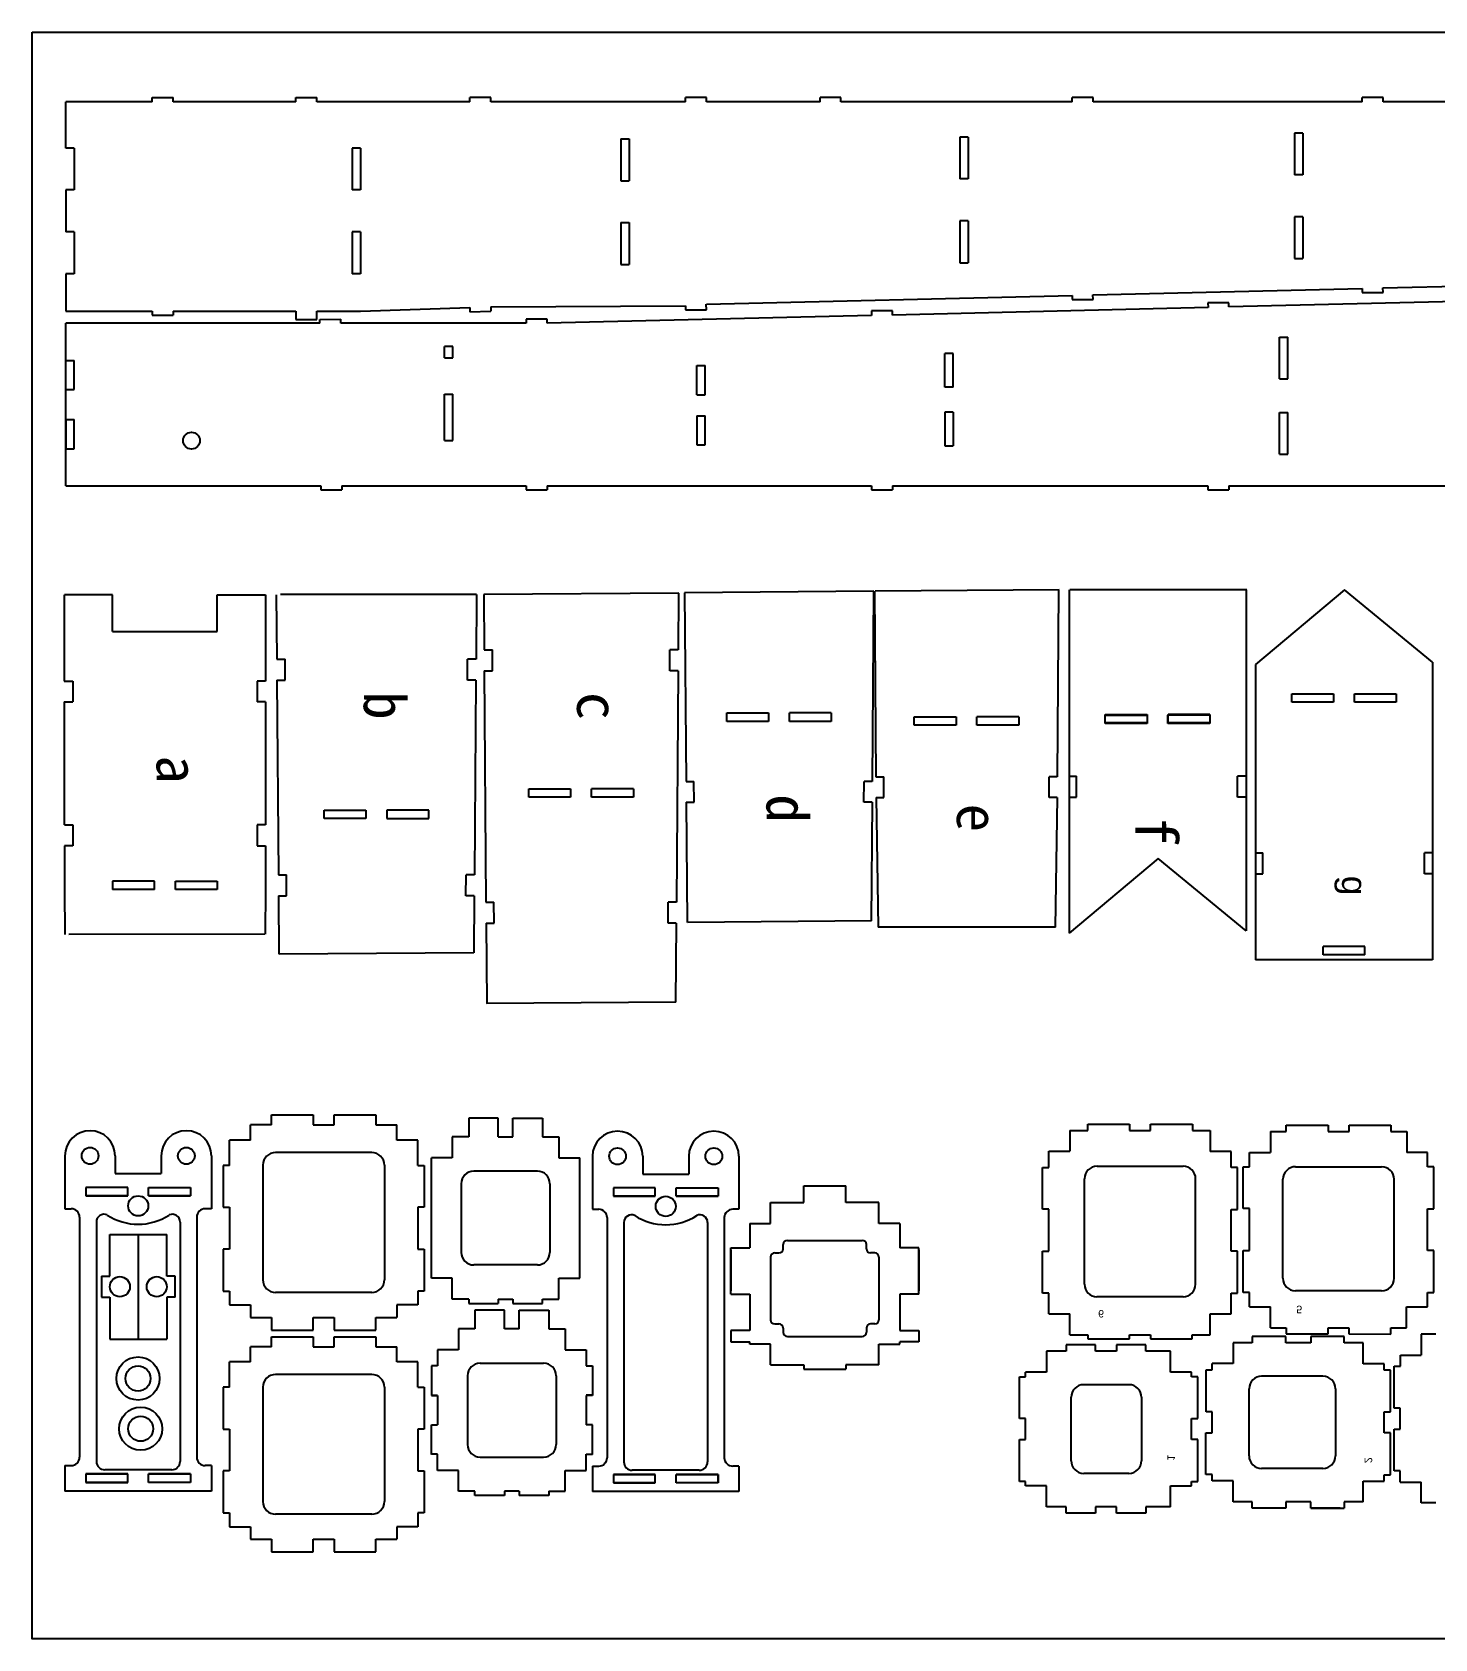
# Model space of a CAD drawing. Header units: inches. Extents: x -74 to 1322, y -431 to 389.
# Drawn here: x 41.6 to 376.8, y 5.2 to 389 of the extents above; entities that cross this region are included whole.
import ezdxf

# ---------------------------------------------------------------- set-up
doc = ezdxf.new("R2010")
doc.units = ezdxf.units.IN
doc.header["$MEASUREMENT"] = 0
doc.layers.add('LAYER01', color=7, linetype='Continuous')
doc.styles.get("Standard").update_dxf_attribs({"font": 'arial.ttf'})
doc.styles.add('样式_40', font='txt', dxfattribs={"height": 10})

# ---------------------------------------------------------------- blocks, each defined once
blk = doc.blocks.new('*U8')
at = {"color": 242, "linetype": 'ByBlock', "style": '样式_40'}
blk.add_text('a', height=10, dxfattribs=at).set_placement((9543.49, 19951.82))
blk = doc.blocks.new('*U9')
at = {"color": 242, "linetype": 'ByBlock', "style": '样式_40'}
blk.add_text('b', height=10, dxfattribs=at).set_placement((9609.34, 19950.81))
blk = doc.blocks.new('*U10')
at = {"color": 242, "linetype": 'ByBlock', "style": '样式_40'}
blk.add_text('c', height=10, dxfattribs=at).set_placement((9695.35, 19952.83))
blk = doc.blocks.new('*U11')
at = {"color": 242, "linetype": 'ByBlock', "style": '样式_40'}
blk.add_text('d', height=10, dxfattribs=at).set_placement((9817.98, 19950.81))
blk = doc.blocks.new('*U12')
at = {"color": 242, "linetype": 'ByBlock', "style": '样式_40'}
blk.add_text('e', height=10, dxfattribs=at).set_placement((9899.29, 19951.49))
blk = doc.blocks.new('*U13')
at = {"color": 242, "linetype": 'ByBlock', "style": '样式_40'}
blk.add_text('f', height=10, dxfattribs=at).set_placement((9983.06, 19948.48))
blk = doc.blocks.new('*U18')
at = {"color": 244, "linetype": 'ByBlock'}
blk.add_text('5', height=1.8, dxfattribs=at).set_placement((9709.63, 19889.27))
blk = doc.blocks.new('*U19')
at = {"color": 244, "linetype": 'ByBlock'}
blk.add_text('6', height=1.8, dxfattribs=at).set_placement((9628.72, 19888.89))
blk = doc.blocks.new('*U20')
at = {"color": 244, "linetype": 'ByBlock'}
blk.add_text('2', height=1.8, dxfattribs=at).set_placement((9952.85, 19888.57))
blk = doc.blocks.new('*U21')
at = {"color": 244, "linetype": 'ByBlock'}
blk.add_text('1', height=1.8, dxfattribs=at).set_placement((10014.31, 19887.47))

msp = doc.modelspace()

# ---------------------------------------------------------------- linework, layer by layer
for p, q in [((49.68, 361.31), (49.68, 372.36)), ((70.31, 372.36), (49.68, 372.36)), ((70.31, 372.36), (70.31, 373.36)), ((70.31, 373.36), (75.31, 373.36)), ((75.31, 372.36), (75.31, 373.36)), ((104.66, 372.36), (75.31, 372.36)), ((104.66, 372.36), (104.66, 373.36)), ((104.66, 373.36), (109.66, 373.36)), ((109.66, 372.36), (109.66, 373.36)), ((146.21, 372.36), (109.66, 372.36)), ((146.21, 372.36), (146.21, 373.36)), ((151.21, 373.36), (146.21, 373.36)), ((151.21, 372.36), (151.21, 373.36)), ((197.75, 372.36), (151.21, 372.36)), ((197.75, 372.36), (197.75, 373.36)), ((202.75, 373.36), (197.75, 373.36)), ((202.75, 372.36), (202.75, 373.36)), ((229.9, 372.36), (202.75, 372.36)), ((229.9, 372.36), (229.9, 373.36)), ((234.9, 373.36), (229.9, 373.36)), ((234.9, 372.36), (234.9, 373.36)), ((290.15, 372.36), (234.9, 372.36)), ((290.15, 372.36), (290.15, 373.36)), ((295.15, 373.36), (290.15, 373.36)), ((295.15, 372.36), (295.15, 373.36)), ((359.45, 372.36), (295.15, 372.36)), ((359.45, 372.36), (359.45, 373.36)), ((364.45, 373.36), (359.45, 373.36)), ((364.45, 372.36), (364.45, 373.36)), ((437.41, 372.36), (364.45, 372.36)), ((343.27, 364.9), (343.27, 354.9)), ((345.27, 364.9), (343.27, 364.9)), ((345.27, 364.9), (345.27, 354.9)), ((51.68, 361.31), (49.68, 361.31)), ((51.68, 361.31), (51.68, 351.31)), ((118.12, 361.31), (118.12, 351.31)), ((120.12, 361.31), (118.12, 361.31)), ((120.12, 361.31), (120.12, 351.31)), ((182.27, 363.5), (182.27, 353.5)), ((182.27, 363.5), (184.27, 363.5)), ((184.27, 363.5), (184.27, 353.5)), ((263.31, 363.93), (263.31, 353.93)), ((265.31, 363.93), (263.31, 363.93)), ((265.31, 363.93), (265.31, 353.93)), ((182.27, 353.5), (184.27, 353.5)), ((265.31, 353.93), (263.31, 353.93)), ((345.27, 354.9), (343.27, 354.9)), ((51.68, 351.31), (49.68, 351.31)), ((49.68, 351.31), (49.68, 341.31)), ((120.12, 351.31), (118.12, 351.31)), ((182.27, 343.5), (184.27, 343.5)), ((182.27, 343.5), (182.27, 333.5)), ((184.27, 343.5), (184.27, 333.5)), ((265.31, 343.93), (263.31, 343.93)), ((263.31, 343.93), (263.31, 333.93)), ((265.31, 343.93), (265.31, 333.93)), ((345.27, 344.9), (343.27, 344.9)), ((343.27, 344.9), (343.27, 334.9)), ((345.27, 344.9), (345.27, 334.9)), ((51.68, 341.31), (49.68, 341.31)), ((51.68, 341.31), (51.68, 331.31)), ((120.12, 341.31), (118.12, 341.31)), ((118.12, 341.31), (118.12, 331.31)), ((120.12, 341.31), (120.12, 331.31)), ((51.68, 331.31), (49.68, 331.31)), ((49.68, 331.31), (49.68, 322.36)), ((120.12, 331.31), (118.12, 331.31)), ((182.27, 333.5), (184.27, 333.5)), ((120.12, 322.36), (146.21, 323.2)), ((146.21, 323.2), (146.24, 322.2)), ((151.21, 323.36), (197.75, 323.64)), ((151.21, 323.36), (151.24, 322.36)), ((49.68, 322.36), (70.31, 322.36)), ((70.31, 322.36), (70.31, 321.36)), ((70.31, 321.36), (75.31, 321.36)), ((75.31, 322.36), (104.66, 322.36)), ((75.31, 322.36), (75.31, 321.36)), ((104.66, 322.36), (104.66, 320.36)), ((104.66, 320.36), (109.64, 320.36)), ((109.64, 322.36), (120.12, 322.36)), ((109.64, 320.36), (109.64, 322.36)), ((110.37, 320.36), (115.37, 320.45)), ((110.39, 319.45), (110.37, 320.36)), ((115.38, 319.45), (115.37, 320.45)), ((146.24, 322.2), (151.24, 322.36)), ((339.71, 316.17), (341.71, 316.17)), ((339.71, 306.17), (339.71, 316.17)), ((341.71, 306.17), (341.71, 316.17)), ((140.13, 311.2), (142.13, 311.2)), ((49.68, 303.61), (51.68, 303.61)), ((261.74, 304.21), (259.74, 304.21)), ((339.71, 306.17), (341.71, 306.17)), ((200.49, 302.39), (202.49, 302.39)), ((49.68, 296.51), (51.68, 296.51)), ((200.49, 297.39), (202.49, 297.39)), ((261.74, 298.21), (259.74, 298.21)), ((339.71, 288.17), (339.71, 298.17)), ((339.71, 298.17), (341.71, 298.17)), ((341.71, 288.17), (341.71, 298.17)), ((49.68, 280.67), (49.68, 287.83)), ((140.13, 291.43), (142.13, 291.43)), ((339.71, 288.17), (341.71, 288.17)), ((49.68, 280.67), (110.62, 280.67)), ((110.62, 280.67), (110.62, 279.67)), ((115.62, 280.67), (159.68, 280.67)), ((115.62, 280.67), (115.62, 279.67)), ((159.68, 280.67), (159.68, 279.67)), ((164.68, 280.67), (242.21, 280.67)), ((164.68, 280.67), (164.68, 279.67)), ((242.21, 280.67), (242.21, 279.67)), ((247.21, 280.67), (322.6, 280.67)), ((247.21, 280.67), (247.21, 279.67)), ((322.6, 280.67), (322.6, 279.67)), ((327.6, 280.67), (400.56, 280.67)), ((327.6, 280.67), (327.6, 279.67)), ((110.62, 279.67), (115.62, 279.67)), ((159.68, 279.67), (164.68, 279.67)), ((242.21, 279.67), (247.21, 279.67)), ((322.6, 279.67), (327.6, 279.67)), ((49.37, 234.01), (49.37, 254.64)), ((60.87, 254.64), (49.37, 254.64)), ((60.87, 245.84), (60.87, 254.64)), ((85.87, 245.84), (85.87, 254.64)), ((85.87, 254.64), (97.37, 254.64)), ((97.37, 254.64), (97.37, 234.01)), ((99.97, 254.64), (100.09, 239.25)), ((147.79, 254.66), (100.95, 254.65)), ((147.82, 254.66), (147.7, 239.25)), ((149.54, 254.66), (149.64, 241.44)), ((196.15, 255.02), (149.58, 254.66)), ((196.12, 255.02), (196.02, 241.44)), ((242.75, 255.45), (197.55, 255.1)), ((197.55, 255.1), (197.88, 210.04)), ((242.69, 255.45), (242.35, 210.04)), ((242.93, 255.45), (243.26, 211.17)), ((287.01, 255.79), (243.1, 255.45)), ((286.92, 255.79), (286.59, 211.17)), ((331.85, 255.79), (289.56, 255.79)), ((355.22, 255.79), (333.97, 237.99)), ((376.25, 238.49), (355.22, 255.79)), ((60.87, 245.84), (85.87, 245.84)), ((100.09, 239.25), (102.07, 239.25)), ((102.07, 234.25), (102.07, 239.25)), ((147.7, 239.25), (145.67, 239.25)), ((145.67, 234.25), (145.67, 239.25)), ((149.64, 241.44), (151.6, 241.44)), ((151.6, 236.44), (151.6, 241.44)), ((196.02, 241.44), (194.01, 241.44)), ((194.01, 236.44), (194.01, 241.44)), ((100.12, 234.25), (102.07, 234.25)), ((100.12, 234.25), (100.46, 187.71)), ((147.66, 234.25), (145.67, 234.25)), ((147.66, 234.25), (147.32, 187.71)), ((149.67, 236.44), (151.6, 236.44)), ((149.67, 236.44), (150.08, 181.2)), ((195.98, 236.44), (194.01, 236.44)), ((195.98, 236.44), (195.57, 181.2)), ((49.32, 234.01), (51.32, 234.01)), ((51.32, 234.01), (51.32, 229.01)), ((97.37, 234.01), (95.37, 234.01)), ((95.37, 234.01), (95.37, 229.01)), ((342.61, 228.97), (342.61, 230.97)), ((342.61, 230.97), (352.61, 230.97)), ((352.61, 230.97), (352.61, 228.97)), ((357.61, 228.97), (357.61, 230.97)), ((367.61, 230.97), (367.61, 228.97)), ((49.32, 229.01), (51.32, 229.01)), ((49.37, 199.66), (49.37, 229.01)), ((97.37, 229.01), (95.37, 229.01)), ((97.37, 229.01), (97.37, 199.66)), ((352.61, 228.97), (342.61, 228.97)), ((367.61, 228.97), (357.61, 228.97)), ((207.6, 224.38), (207.6, 226.38)), ((207.6, 226.38), (217.6, 226.38)), ((217.6, 224.38), (207.6, 224.38)), ((217.6, 226.38), (217.6, 224.38)), ((222.6, 224.38), (222.6, 226.38)), ((232.6, 226.38), (222.6, 226.38)), ((232.6, 224.38), (222.6, 224.38)), ((232.6, 226.38), (232.6, 224.38)), ((252.41, 223.48), (252.41, 225.48)), ((252.41, 225.48), (262.41, 225.48)), ((262.41, 223.48), (252.41, 223.48)), ((262.41, 225.48), (262.41, 223.48)), ((267.41, 223.48), (267.41, 225.48)), ((277.41, 225.48), (267.41, 225.48)), ((277.41, 223.48), (267.41, 223.48)), ((277.41, 225.48), (277.41, 223.48)), ((298.05, 223.88), (298.05, 225.88)), ((298.05, 225.88), (308.05, 225.88)), ((308.05, 223.88), (298.05, 223.88)), ((298.06, 224.04), (298.06, 226.04)), ((298.06, 226.04), (308.06, 226.04)), ((308.06, 224.04), (298.06, 224.04)), ((308.05, 225.88), (308.05, 223.88)), ((308.06, 226.04), (308.06, 224.04)), ((313.05, 223.88), (313.05, 225.88)), ((323.05, 225.88), (313.05, 225.88)), ((323.05, 223.88), (313.05, 223.88)), ((313.06, 224.04), (313.06, 226.04)), ((323.06, 226.04), (313.06, 226.04)), ((323.06, 224.04), (313.06, 224.04)), ((323.05, 225.88), (323.05, 223.88)), ((323.06, 226.04), (323.06, 224.04)), ((243.26, 211.17), (245.18, 211.17)), ((245.18, 206.17), (245.18, 211.17)), ((286.59, 211.17), (284.64, 211.17)), ((284.64, 206.17), (284.64, 211.17)), ((289.44, 211.28), (291.15, 211.28)), ((291.15, 206.28), (291.15, 211.28)), ((331.72, 211.28), (329.69, 211.28)), ((329.69, 206.28), (329.69, 211.28)), ((160.31, 206.24), (160.31, 208.24)), ((160.31, 208.24), (170.31, 208.24)), ((170.31, 208.24), (170.31, 206.24)), ((175.31, 206.24), (175.31, 208.24)), ((185.31, 208.24), (175.31, 208.24)), ((185.31, 208.24), (185.31, 206.24)), ((197.88, 210.04), (199.78, 210.04)), ((199.81, 205.04), (199.78, 210.04)), ((240.38, 205.04), (240.42, 210.04)), ((242.35, 210.04), (240.42, 210.04)), ((170.31, 206.24), (160.31, 206.24)), ((185.31, 206.24), (175.31, 206.24)), ((197.91, 205.04), (199.81, 205.04)), ((197.91, 205.04), (198.12, 176.36)), ((242.32, 205.04), (240.38, 205.04)), ((242.32, 205.04), (242.11, 176.7)), ((243.3, 206.17), (245.18, 206.17)), ((243.3, 206.17), (243.76, 175.22)), ((286.55, 206.17), (284.64, 206.17)), ((286.55, 206.17), (286.08, 175.23)), ((289.44, 206.28), (291.15, 206.28)), ((331.72, 206.28), (329.69, 206.28)), ((49.37, 199.66), (51.37, 199.66)), ((51.37, 199.66), (51.37, 194.68)), ((97.37, 199.66), (95.37, 199.66)), ((95.37, 199.66), (95.37, 194.68)), ((111.39, 201.2), (111.39, 203.2)), ((111.39, 203.2), (121.39, 203.2)), ((121.39, 201.2), (111.39, 201.2)), ((121.39, 203.2), (121.39, 201.2)), ((126.39, 203.2), (126.39, 201.2)), ((136.39, 203.2), (126.39, 203.2)), ((126.39, 201.2), (136.39, 201.2)), ((136.39, 201.2), (136.39, 203.2)), ((51.37, 194.68), (49.37, 194.68)), ((49.37, 194.68), (49.37, 184.2)), ((95.37, 194.68), (97.37, 194.68)), ((97.37, 194.68), (97.37, 184.2)), ((333.97, 192.94), (335.75, 192.94)), ((335.75, 187.94), (335.75, 192.94)), ((376.25, 192.94), (374.33, 192.94)), ((374.33, 187.94), (374.33, 192.94)), ((310.69, 191.6), (289.44, 173.81)), ((331.72, 174.31), (310.69, 191.6)), ((70.87, 186.2), (60.87, 186.2)), ((60.87, 186.2), (60.87, 184.2)), ((70.87, 184.2), (70.87, 186.2)), ((75.87, 184.2), (75.87, 186.2)), ((75.87, 186.2), (85.87, 186.2)), ((85.87, 186.2), (85.87, 184.2)), ((100.46, 187.71), (102.4, 187.71)), ((102.44, 182.71), (102.4, 187.71)), ((145.3, 182.71), (145.34, 187.71)), ((147.32, 187.71), (145.34, 187.71)), ((333.97, 187.94), (335.75, 187.94)), ((376.25, 187.94), (374.33, 187.94)), ((49.37, 184.2), (49.45, 173.51)), ((70.87, 184.2), (60.87, 184.2)), ((85.87, 184.2), (75.87, 184.2)), ((97.37, 184.2), (97.29, 173.53)), ((100.5, 182.71), (102.44, 182.71)), ((100.5, 182.71), (100.6, 168.77)), ((147.28, 182.71), (145.3, 182.71)), ((147.28, 182.71), (147.18, 169.13)), ((150.08, 181.2), (151.99, 181.2)), ((152.03, 176.2), (151.99, 181.2)), ((193.58, 176.2), (193.62, 181.2)), ((195.57, 181.2), (193.62, 181.2)), ((242.19, 176.7), (198.29, 176.36)), ((97.26, 173.53), (50.43, 173.51)), ((150.11, 176.2), (152.03, 176.2)), ((150.11, 176.2), (150.25, 156.96)), ((195.54, 176.2), (193.58, 176.2)), ((195.54, 176.2), (195.4, 157.31)), ((286.2, 175.23), (243.8, 175.23)), ((147.21, 169.13), (100.64, 168.77)), ((350.11, 168.62), (350.11, 170.62)), ((360.11, 168.62), (360.11, 170.62)), ((376.25, 167.45), (333.97, 167.45)), ((360.11, 168.62), (350.11, 168.62)), ((195.46, 157.31), (150.17, 156.96)), ((289.6, 126.69), (289.59, 121.69)), ((289.6, 126.69), (293.88, 126.68)), ((293.88, 126.68), (293.88, 128.18)), ((293.88, 128.18), (303.88, 128.18)), ((303.88, 128.18), (303.88, 126.68)), ((303.88, 126.68), (308.88, 126.68)), ((308.88, 126.68), (308.88, 128.18)), ((308.88, 128.18), (318.88, 128.18)), ((318.88, 128.18), (318.88, 126.68)), ((318.88, 126.68), (323.16, 126.67)), ((323.16, 126.67), (323.15, 121.67)), ((341.32, 126.42), (341.32, 127.92)), ((341.32, 127.92), (351.32, 127.91)), ((351.32, 127.91), (351.32, 126.41)), ((356.32, 126.41), (356.32, 127.91)), ((356.32, 127.91), (366.32, 127.91)), ((366.32, 127.91), (366.32, 126.41)), ((337.54, 126.42), (337.53, 121.42)), ((337.54, 126.42), (341.32, 126.42)), ((351.32, 126.41), (356.32, 126.41)), ((366.32, 126.41), (370.1, 126.41)), ((370.1, 126.41), (370.09, 121.41)), ((284.59, 121.69), (289.59, 121.69)), ((284.59, 117.83), (284.59, 121.69)), ((328.15, 121.67), (323.15, 121.67)), ((328.15, 117.81), (328.15, 121.67)), ((332.53, 121.42), (337.53, 121.42)), ((332.53, 117.99), (332.53, 121.42)), ((375.09, 121.4), (370.09, 121.41)), ((375.09, 117.98), (375.09, 121.4)), ((283.09, 107.83), (283.09, 117.83)), ((283.09, 117.83), (284.59, 117.83)), ((293.08, 89.96), (293.09, 115.13)), ((296.09, 118.13), (316.65, 118.12)), ((329.65, 117.81), (328.15, 117.81)), ((329.65, 107.81), (329.65, 117.81)), ((331.03, 107.99), (331.03, 117.99)), ((331.03, 117.99), (332.53, 117.99)), ((343.53, 118.01), (364.09, 118)), ((376.59, 117.98), (375.09, 117.98)), ((376.59, 107.98), (376.59, 117.98)), ((319.64, 89.95), (319.65, 115.12)), ((340.52, 91.37), (340.53, 115.01)), ((367.08, 91.36), (367.09, 115)), ((284.59, 107.83), (283.09, 107.83)), ((284.59, 97.83), (284.59, 107.83)), ((328.15, 97.81), (328.15, 107.81)), ((328.15, 107.81), (329.65, 107.81)), ((332.53, 107.99), (331.03, 107.99)), ((332.53, 97.99), (332.53, 107.99)), ((375.09, 97.98), (375.09, 107.98)), ((375.09, 107.98), (376.59, 107.98)), ((283.08, 87.83), (283.09, 97.83)), ((283.09, 97.83), (284.59, 97.83)), ((329.65, 97.81), (328.15, 97.81)), ((329.64, 87.81), (329.65, 97.81)), ((331.02, 87.99), (331.03, 97.99)), ((331.03, 97.99), (332.53, 97.99)), ((376.59, 97.98), (375.09, 97.98)), ((376.58, 87.98), (376.59, 97.98)), ((364.08, 88.36), (343.52, 88.37)), ((284.58, 87.83), (283.08, 87.83)), ((284.58, 82.88), (284.58, 87.83)), ((316.64, 86.95), (296.08, 86.96)), ((328.14, 82.87), (328.14, 87.81)), ((328.14, 87.81), (329.64, 87.81)), ((332.52, 87.99), (331.02, 87.99)), ((332.52, 84.57), (332.52, 87.99)), ((332.52, 84.57), (337.52, 84.56)), ((337.52, 79.56), (337.52, 84.56)), ((370.08, 84.55), (375.08, 84.55)), ((370.08, 79.55), (370.08, 84.55)), ((375.08, 84.55), (375.08, 87.98)), ((375.08, 87.98), (376.58, 87.98)), ((284.58, 82.88), (289.58, 82.88)), ((289.58, 77.88), (289.58, 82.88)), ((323.14, 82.87), (328.14, 82.87)), ((323.14, 77.87), (323.14, 82.87)), ((289.58, 77.88), (293.86, 77.88)), ((293.86, 77.88), (293.86, 76.88)), ((293.86, 76.88), (303.86, 76.88)), ((303.86, 76.88), (303.86, 77.88)), ((303.86, 77.88), (308.86, 77.88)), ((308.86, 77.88), (308.86, 76.88)), ((308.86, 76.88), (318.86, 76.87)), ((318.86, 76.87), (318.86, 77.87)), ((318.86, 77.87), (323.14, 77.87)), ((341.18, 77.47), (333.18, 77.47)), ((333.18, 77.47), (333.18, 75.97)), ((337.52, 79.56), (341.3, 79.56)), ((341.18, 75.97), (341.18, 77.47)), ((341.3, 79.56), (341.3, 78.06)), ((341.3, 78.06), (351.3, 78.06)), ((355.18, 77.47), (347.18, 77.47)), ((347.18, 77.47), (347.18, 75.97)), ((351.3, 78.06), (351.3, 79.56)), ((351.3, 79.56), (356.3, 79.56)), ((355.18, 75.97), (355.18, 77.47)), ((356.3, 79.56), (356.3, 78.06)), ((356.3, 78.06), (366.3, 78.05)), ((366.3, 78.05), (366.3, 79.55)), ((366.3, 79.55), (370.08, 79.55)), ((377.07, 77.98), (373.57, 77.98)), ((373.57, 77.98), (373.57, 72.98)), ((288.75, 73.95), (284.03, 73.95)), ((284.03, 73.95), (284.03, 68.95)), ((295.75, 75.45), (288.75, 75.45)), ((288.75, 75.45), (288.75, 73.95)), ((295.75, 73.95), (295.75, 75.45)), ((300.75, 73.95), (295.75, 73.95)), ((307.75, 75.45), (300.75, 75.45)), ((300.75, 75.45), (300.75, 73.95)), ((307.75, 73.95), (307.75, 75.45)), ((313.67, 73.95), (307.75, 73.95)), ((313.67, 68.95), (313.67, 73.95)), ((333.18, 75.97), (328.64, 75.98)), ((328.64, 75.98), (328.64, 70.98)), ((347.18, 75.97), (341.18, 75.97)), ((359.7, 75.96), (355.18, 75.97)), ((359.7, 70.96), (359.7, 75.96)), ((368.57, 70.34), (368.57, 72.98)), ((368.57, 72.98), (373.57, 72.98)), ((322.14, 59.47), (322.14, 69.47)), ((322.14, 69.47), (323.64, 69.47)), ((328.64, 70.98), (323.64, 70.98)), ((323.64, 69.47), (323.64, 70.98)), ((364.7, 70.96), (359.7, 70.96)), ((364.7, 69.45), (364.7, 70.96)), ((366.2, 69.45), (364.7, 69.45)), ((366.2, 59.45), (366.2, 69.45)), ((367.06, 60.34), (367.07, 70.34)), ((367.07, 70.34), (368.57, 70.34)), ((277.53, 57.86), (277.53, 67.86)), ((277.53, 67.86), (279.03, 67.86)), ((284.03, 68.95), (279.03, 68.95)), ((279.03, 67.86), (279.03, 68.95)), ((303.72, 65.95), (292.91, 65.95)), ((318.67, 68.95), (313.67, 68.95)), ((318.67, 67.86), (318.67, 68.95)), ((320.17, 67.86), (318.67, 67.86)), ((320.17, 57.86), (320.17, 67.86)), ((350.08, 67.97), (335.43, 67.97)), ((289.91, 47.77), (289.91, 62.95)), ((306.72, 62.95), (306.72, 47.77)), ((332.42, 48.95), (332.43, 64.97)), ((353.08, 64.97), (353.07, 48.95)), ((279.03, 57.86), (277.53, 57.86)), ((279.03, 52.86), (279.03, 57.86)), ((318.67, 52.86), (318.67, 57.86)), ((318.67, 57.86), (320.17, 57.86)), ((323.64, 59.47), (322.14, 59.47)), ((323.63, 54.47), (323.64, 59.47)), ((364.69, 54.45), (364.7, 59.45)), ((364.7, 59.45), (366.2, 59.45)), ((368.56, 60.34), (367.06, 60.34)), ((368.56, 55.34), (368.56, 60.34)), ((322.13, 44.47), (322.13, 54.47)), ((322.13, 54.47), (323.63, 54.47)), ((366.19, 54.45), (364.69, 54.45)), ((366.19, 44.45), (366.19, 54.45)), ((367.06, 45.34), (367.06, 55.34)), ((367.06, 55.34), (368.56, 55.34)), ((277.53, 42.86), (277.53, 52.86)), ((277.53, 52.86), (279.03, 52.86)), ((320.17, 52.86), (318.67, 52.86)), ((320.17, 42.86), (320.17, 52.86)), ((279.03, 42.86), (277.53, 42.86)), ((279.03, 41.77), (279.03, 42.86)), ((303.72, 44.77), (292.91, 44.77)), ((318.67, 41.77), (318.67, 42.86)), ((318.67, 42.86), (320.17, 42.86)), ((323.63, 44.47), (322.13, 44.47)), ((323.63, 42.96), (323.63, 44.47)), ((328.63, 42.96), (323.63, 42.96)), ((328.63, 37.96), (328.63, 42.96)), ((350.07, 45.95), (335.42, 45.95)), ((359.69, 37.94), (359.69, 42.94)), ((359.69, 42.94), (364.69, 42.94)), ((364.69, 42.94), (364.69, 44.45)), ((364.69, 44.45), (366.19, 44.45)), ((368.56, 45.34), (367.06, 45.34)), ((368.56, 42.7), (368.56, 45.34)), ((368.56, 42.7), (373.56, 42.7)), ((373.55, 37.7), (373.56, 42.7)), ((284.03, 41.77), (279.03, 41.77)), ((284.03, 36.77), (284.03, 41.77)), ((313.67, 36.77), (313.67, 41.77)), ((313.67, 41.77), (318.67, 41.77)), ((288.75, 36.77), (284.03, 36.77)), ((288.75, 35.27), (288.75, 36.77)), ((295.75, 35.27), (288.75, 35.27)), ((300.75, 36.77), (295.75, 36.77)), ((295.75, 36.77), (295.75, 35.27)), ((300.75, 35.27), (300.75, 36.77)), ((307.75, 35.27), (300.75, 35.27)), ((313.67, 36.77), (307.75, 36.77)), ((307.75, 36.77), (307.75, 35.27)), ((333.17, 37.95), (328.63, 37.96)), ((333.17, 36.45), (333.17, 37.95)), ((341.17, 36.45), (333.17, 36.45)), ((347.17, 37.95), (341.17, 37.95)), ((341.17, 37.95), (341.17, 36.45)), ((347.17, 36.45), (347.17, 37.95)), ((354.17, 36.45), (347.17, 36.45)), ((359.69, 37.94), (355.17, 37.95)), ((355.17, 37.95), (355.17, 36.45)), ((377.06, 37.7), (373.55, 37.7))]:
    msp.add_line(p, q)
at = {"linetype": 'ByBlock'}
for p, q in [((263.31, 333.93), (265.31, 333.93)), ((343.27, 334.9), (345.27, 334.9)), ((295.12, 326.25), (359.45, 327.79)), ((295.15, 325.13), (295.12, 326.25)), ((359.45, 327.79), (359.45, 326.79)), ((359.45, 326.79), (364.45, 326.79)), ((364.42, 327.91), (437.41, 329.67)), ((364.45, 326.79), (364.42, 327.91)), ((197.75, 323.64), (197.75, 322.64)), ((197.75, 322.64), (202.75, 322.64)), ((202.75, 322.64), (202.71, 324.03)), ((202.78, 324.03), (290.15, 326.13)), ((247.21, 322.43), (242.21, 322.43)), ((242.21, 322.43), (242.24, 321.31)), ((322.62, 323.24), (247.21, 321.43)), ((247.21, 321.43), (247.21, 322.43)), ((290.15, 326.13), (290.15, 325.13)), ((290.15, 325.13), (295.15, 325.13)), ((327.6, 324.36), (322.6, 324.36)), ((322.6, 324.36), (322.62, 323.24)), ((400.59, 325.12), (327.6, 323.36)), ((327.6, 323.36), (327.6, 324.36)), ((110.39, 319.45), (49.68, 319.45)), ((49.68, 280.67), (49.68, 319.45)), ((159.68, 319.45), (115.38, 319.45)), ((164.68, 320.45), (159.68, 320.45)), ((159.68, 320.45), (159.68, 319.45)), ((242.24, 321.31), (164.68, 319.45)), ((164.68, 319.45), (164.68, 320.45)), ((142.13, 313.9), (140.13, 313.9)), ((261.74, 312.21), (259.74, 312.21)), ((289.44, 255.79), (289.44, 173.81)), ((331.72, 255.79), (331.72, 174.31)), ((333.97, 237.99), (333.97, 167.45)), ((376.25, 238.49), (376.25, 167.45)), ((357.61, 230.97), (367.61, 230.97)), ((360.11, 170.62), (350.11, 170.62))]:
    msp.add_line(p, q, dxfattribs=at)
at = {"color": 7}
for p, q in [((140.13, 311.2), (140.13, 313.9)), ((142.13, 311.2), (142.13, 313.9)), ((259.74, 304.21), (259.74, 312.21)), ((261.74, 304.21), (261.74, 312.21)), ((49.68, 303.61), (49.68, 310.61)), ((49.68, 310.61), (51.68, 310.61)), ((51.68, 303.61), (51.68, 310.61)), ((200.49, 302.39), (200.49, 309.39)), ((200.49, 309.39), (202.49, 309.39)), ((202.49, 302.39), (202.49, 309.39)), ((140.13, 291.43), (140.13, 302.54)), ((140.13, 302.54), (142.13, 302.54)), ((142.13, 291.43), (142.13, 302.54)), ((49.68, 296.51), (49.68, 289.51)), ((51.68, 289.51), (51.68, 296.51)), ((200.49, 297.39), (200.49, 290.39)), ((202.49, 290.39), (202.49, 297.39)), ((259.74, 298.21), (259.74, 290.21)), ((261.74, 298.21), (261.74, 290.21)), ((49.68, 289.51), (51.68, 289.51)), ((200.49, 290.39), (202.49, 290.39)), ((259.74, 290.21), (261.74, 290.21)), ((347.17, 36.45), (355.17, 36.45))]:
    msp.add_line(p, q, dxfattribs=at)
at = {"color": 2, "true_color": 0xf1eb1f}
for p, q in [((93.79, 124.37), (93.79, 128)), ((98.79, 128), (93.79, 128)), ((98.79, 128), (98.79, 130.37)), ((98.79, 130.37), (108.79, 130.37)), ((108.79, 130.37), (108.79, 128)), ((108.79, 128), (113.79, 128)), ((113.79, 128), (113.79, 130.37)), ((113.79, 130.37), (123.79, 130.37)), ((123.79, 130.37), (123.79, 128)), ((123.79, 128), (128.79, 128)), ((128.79, 124.37), (128.79, 128)), ((133.79, 124.37), (128.79, 124.37)), ((122.79, 121.37), (99.79, 121.37)), ((96.79, 118.37), (96.79, 91)), ((125.79, 118.37), (125.79, 91)), ((93.79, 85), (93.79, 82)), ((122.79, 88), (99.79, 88)), ((128.79, 85), (128.79, 82)), ((93.79, 82), (98.79, 82)), ((98.79, 82), (98.79, 79)), ((108.79, 79), (108.79, 82)), ((108.79, 82), (113.79, 82)), ((113.79, 82), (113.79, 79)), ((123.79, 79), (123.79, 82)), ((123.79, 82), (128.79, 82)), ((98.79, 79), (108.79, 79)), ((98.79, 75.02), (98.79, 77.39)), ((98.79, 77.39), (108.79, 77.39)), ((108.79, 77.39), (108.79, 75.02)), ((113.79, 79), (123.79, 79)), ((113.79, 75.02), (113.79, 77.39)), ((113.79, 77.39), (123.79, 77.39)), ((123.79, 77.39), (123.79, 75.02)), ((93.79, 71.39), (93.79, 75.02)), ((98.79, 75.02), (93.79, 75.02)), ((108.79, 75.02), (113.79, 75.02)), ((123.79, 75.02), (128.79, 75.02)), ((128.79, 71.39), (128.79, 75.02)), ((133.79, 71.39), (128.79, 71.39)), ((122.79, 68.39), (99.79, 68.39))]:
    msp.add_line(p, q, dxfattribs=at)
at = {"color": 2}
for p, q in [((152.99, 129.64), (145.95, 129.64)), ((145.95, 129.64), (145.95, 125.14)), ((152.99, 125.14), (152.99, 129.64)), ((156.52, 125.14), (156.52, 129.64)), ((156.52, 129.64), (163.56, 129.64)), ((163.56, 129.64), (163.56, 125.14)), ((93.79, 124.37), (88.79, 124.37)), ((88.79, 118.31), (88.79, 124.37)), ((133.79, 118.31), (133.79, 124.37)), ((142.02, 125.14), (142.02, 120.14)), ((145.95, 125.14), (142.02, 125.14)), ((163.56, 125.14), (167.5, 125.14)), ((167.5, 125.14), (167.5, 120.14)), ((49.47, 120.61), (49.47, 107.97)), ((61.47, 120.61), (61.47, 116.38)), ((72.47, 120.61), (72.47, 116.38)), ((84.47, 120.61), (84.47, 107.97)), ((142.02, 120.14), (137.02, 120.14)), ((167.5, 120.14), (172.5, 120.14)), ((172.5, 91.36), (172.5, 120.14)), ((175.52, 120.5), (175.52, 107.85)), ((187.52, 120.5), (187.52, 116.26)), ((198.53, 120.5), (198.53, 116.26)), ((210.53, 120.5), (210.53, 107.85)), ((61.47, 116.38), (72.47, 116.38)), ((88.79, 118.31), (87.29, 118.31)), ((87.29, 118.31), (87.29, 108.31)), ((133.79, 118.31), (135.29, 118.31)), ((135.29, 118.31), (135.29, 108.31)), ((162.35, 116.95), (147.17, 116.95)), ((187.52, 116.26), (198.53, 116.26)), ((64.47, 113.06), (54.47, 113.06)), ((54.47, 113.06), (54.47, 111.06)), ((64.47, 111.06), (64.47, 113.06)), ((64.47, 111.06), (64.47, 113.06)), ((69.47, 111.06), (69.47, 113.06)), ((69.47, 111.06), (69.47, 113.06)), ((69.47, 113.06), (79.47, 113.06)), ((79.47, 113.06), (79.47, 111.06)), ((144.17, 113.95), (144.17, 97.54)), ((165.35, 113.95), (165.35, 97.54)), ((190.53, 112.94), (180.53, 112.94)), ((180.53, 112.94), (180.53, 110.94)), ((190.52, 110.94), (190.52, 112.94)), ((190.53, 110.94), (190.53, 112.94)), ((195.52, 110.94), (195.52, 112.94)), ((195.53, 110.94), (195.53, 112.94)), ((195.53, 112.94), (205.53, 112.94)), ((205.53, 112.94), (205.53, 110.94)), ((49.47, 107.97), (50.97, 107.97)), ((64.47, 111.06), (54.47, 111.06)), ((54.47, 111.06), (64.47, 111.06)), ((79.47, 111.06), (69.47, 111.06)), ((69.47, 111.06), (79.47, 111.06)), ((84.47, 107.97), (82.97, 107.97)), ((87.29, 108.31), (88.79, 108.31)), ((88.79, 108.31), (88.79, 98.31)), ((135.29, 108.31), (133.79, 108.31)), ((133.79, 108.31), (133.79, 98.31)), ((175.52, 107.85), (177.02, 107.85)), ((190.52, 110.94), (180.52, 110.94)), ((180.53, 110.94), (190.53, 110.94)), ((205.52, 110.94), (195.52, 110.94)), ((195.53, 110.94), (205.53, 110.94)), ((210.53, 107.85), (209.03, 107.85)), ((52.97, 105.97), (52.97, 48.62)), ((56.97, 104.8), (56.97, 47.62)), ((76.97, 104.8), (76.97, 47.62)), ((80.97, 105.97), (80.97, 48.62)), ((179.02, 105.85), (179.02, 48.5)), ((183.02, 104.68), (183.02, 47.5)), ((203.03, 104.68), (203.03, 47.5)), ((207.03, 105.85), (207.03, 48.5)), ((60.2, 101.85), (73.8, 101.85)), ((60.2, 91.85), (60.2, 101.85)), ((67, 101.85), (67, 76.85)), ((73.8, 91.85), (73.8, 101.85)), ((88.79, 98.31), (87.29, 98.31)), ((87.29, 98.31), (87.29, 88.31)), ((133.79, 98.31), (135.29, 98.31)), ((135.29, 98.31), (135.29, 88.31)), ((162.35, 94.54), (147.17, 94.54)), ((58.2, 91.85), (58.2, 86.85)), ((58.2, 91.85), (60.2, 91.85)), ((75.8, 91.85), (73.8, 91.85)), ((75.8, 86.85), (75.8, 91.85)), ((87.29, 88.31), (88.79, 88.31)), ((88.79, 88.31), (88.79, 85)), ((135.29, 88.31), (133.79, 88.31)), ((133.79, 88.31), (133.79, 85)), ((142.02, 91.36), (137.02, 91.36)), ((142.02, 86.36), (142.02, 91.36)), ((167.5, 86.36), (167.5, 91.36)), ((167.5, 91.36), (172.5, 91.36)), ((58.2, 86.85), (60.2, 86.85)), ((60.2, 86.85), (60.2, 76.85)), ((75.8, 86.85), (73.8, 86.85)), ((73.8, 86.85), (73.8, 76.85)), ((88.79, 85), (93.79, 85)), ((133.79, 85), (128.79, 85)), ((145.95, 86.36), (142.02, 86.36)), ((152.99, 86.36), (152.99, 85.36)), ((163.56, 86.36), (167.5, 86.36)), ((163.56, 85.36), (163.56, 86.36)), ((154.49, 83.76), (147.45, 83.76)), ((147.45, 83.76), (147.45, 79.26)), ((154.49, 79.26), (154.49, 83.76)), ((158.02, 79.26), (158.02, 83.76)), ((158.02, 83.76), (165.06, 83.76)), ((165.06, 83.76), (165.06, 79.26)), ((60.2, 76.85), (73.8, 76.85)), ((143.52, 79.26), (143.52, 74.26)), ((147.45, 79.26), (143.52, 79.26)), ((165.06, 79.26), (169, 79.26)), ((169, 79.26), (169, 74.26)), ((143.52, 74.26), (138.52, 74.26)), ((138.52, 74.26), (138.52, 70.42)), ((169, 74.26), (174, 74.26)), ((174, 74.26), (174, 70.42)), ((93.79, 71.39), (88.79, 71.39)), ((88.79, 65.33), (88.79, 71.39)), ((133.79, 65.33), (133.79, 71.39)), ((148.67, 71.08), (163.85, 71.08)), ((88.79, 65.33), (87.29, 65.33)), ((87.29, 65.33), (87.29, 55.33)), ((96.79, 65.39), (96.79, 38.02)), ((125.79, 65.39), (125.79, 38.02)), ((133.79, 65.33), (135.29, 65.33)), ((135.29, 65.33), (135.29, 55.33)), ((145.67, 68.08), (145.67, 51.66)), ((166.85, 68.08), (166.85, 51.66)), ((87.29, 55.33), (88.79, 55.33)), ((88.79, 55.33), (88.79, 45.33)), ((135.29, 55.33), (133.79, 55.33)), ((133.79, 55.33), (133.79, 45.33)), ((49.47, 46.62), (49.47, 40.53)), ((49.47, 46.62), (50.97, 46.62)), ((84.47, 46.62), (82.97, 46.62)), ((84.47, 46.62), (84.47, 40.53)), ((138.52, 45.48), (138.52, 49.32)), ((148.67, 48.66), (163.85, 48.66)), ((174, 45.48), (174, 49.32)), ((175.52, 46.5), (175.52, 40.41)), ((175.52, 46.5), (177.02, 46.5)), ((210.53, 46.5), (209.03, 46.5)), ((210.53, 46.5), (210.53, 40.41)), ((64.47, 44.62), (54.47, 44.62)), ((54.47, 44.62), (54.47, 42.62)), ((54.47, 44.62), (64.47, 44.62)), ((54.47, 44.62), (54.47, 42.62)), ((64.47, 42.62), (54.47, 42.62)), ((54.47, 42.62), (64.47, 42.62)), ((74.97, 45.62), (58.97, 45.62)), ((64.47, 42.62), (64.47, 44.62)), ((64.47, 42.62), (64.47, 44.62)), ((69.47, 42.62), (69.47, 44.62)), ((69.47, 44.62), (79.47, 44.62)), ((69.47, 42.62), (69.47, 44.62)), ((79.47, 44.62), (69.47, 44.62)), ((79.47, 42.62), (69.47, 42.62)), ((79.47, 42.62), (69.47, 42.62)), ((79.47, 44.62), (79.47, 42.62)), ((79.47, 44.62), (79.47, 42.62)), ((88.79, 45.33), (87.29, 45.33)), ((87.29, 45.33), (87.29, 35.33)), ((133.79, 45.33), (135.29, 45.33)), ((135.29, 45.33), (135.29, 35.33)), ((143.52, 45.48), (138.52, 45.48)), ((143.52, 40.48), (143.52, 45.48)), ((169, 40.48), (169, 45.48)), ((169, 45.48), (174, 45.48)), ((190.52, 44.5), (180.52, 44.5)), ((180.52, 44.5), (180.52, 42.5)), ((190.52, 42.5), (180.52, 42.5)), ((180.53, 44.5), (190.53, 44.5)), ((180.53, 44.5), (180.53, 42.5)), ((180.53, 42.5), (190.53, 42.5)), ((201.03, 45.5), (185.02, 45.5)), ((190.52, 42.5), (190.52, 44.5)), ((190.53, 42.5), (190.53, 44.5)), ((195.52, 42.5), (195.52, 44.5)), ((195.52, 44.5), (205.52, 44.5)), ((205.52, 42.5), (195.52, 42.5)), ((195.53, 42.5), (195.53, 44.5)), ((205.53, 44.5), (195.53, 44.5)), ((205.53, 42.5), (195.53, 42.5)), ((205.52, 44.5), (205.52, 42.5)), ((205.53, 44.5), (205.53, 42.5)), ((84.47, 40.53), (49.47, 40.53)), ((147.45, 40.48), (143.52, 40.48)), ((147.45, 39.48), (147.45, 40.48)), ((158.02, 40.48), (158.02, 39.48)), ((165.06, 40.48), (169, 40.48)), ((210.53, 40.41), (175.52, 40.41)), ((87.29, 35.33), (88.79, 35.33)), ((88.79, 35.33), (88.79, 32.02)), ((122.79, 35.02), (99.79, 35.02)), ((135.29, 35.33), (133.79, 35.33)), ((133.79, 35.33), (133.79, 32.02)), ((88.79, 32.02), (93.79, 32.02)), ((93.79, 32.02), (93.79, 29.02)), ((133.79, 32.02), (128.79, 32.02)), ((128.79, 32.02), (128.79, 29.02)), ((93.79, 29.02), (98.79, 29.02)), ((98.79, 29.02), (98.79, 26.02)), ((108.79, 26.02), (108.79, 29.02)), ((108.79, 29.02), (113.79, 29.02)), ((113.79, 29.02), (113.79, 26.02)), ((123.79, 26.02), (123.79, 29.02)), ((123.79, 29.02), (128.79, 29.02)), ((98.79, 26.02), (108.79, 26.02)), ((113.79, 26.02), (123.79, 26.02))]:
    msp.add_line(p, q, dxfattribs=at)
at = {"color": 2, "linetype": 'ByBlock'}
for p, q in [((152.99, 125.14), (156.52, 125.14)), ((137.02, 91.36), (137.02, 120.14)), ((208.59, 98.13), (208.59, 88.37)), ((253.49, 98.13), (253.49, 88.37)), ((145.95, 86.36), (145.95, 85.36)), ((145.95, 85.36), (152.99, 85.36)), ((152.99, 86.36), (156.52, 86.36)), ((156.52, 86.36), (156.52, 85.36)), ((156.52, 85.36), (163.56, 85.36)), ((158.02, 79.26), (154.49, 79.26)), ((137.02, 70.44), (137.02, 63.39)), ((138.52, 70.42), (137.02, 70.42)), ((174, 70.42), (175.5, 70.42)), ((175.5, 70.44), (175.5, 63.39)), ((137.02, 63.42), (138.52, 63.42)), ((137.02, 63.39), (138.52, 63.39)), ((138.52, 63.39), (138.52, 56.35)), ((175.5, 63.42), (174, 63.42)), ((175.5, 63.39), (174, 63.39)), ((174, 63.39), (174, 56.35)), ((137.02, 49.3), (137.02, 56.35)), ((137.02, 56.35), (138.52, 56.35)), ((137.02, 56.32), (138.52, 56.32)), ((175.5, 56.35), (174, 56.35)), ((175.5, 56.32), (174, 56.32)), ((175.5, 49.3), (175.5, 56.35)), ((138.52, 49.32), (137.02, 49.32)), ((174, 49.32), (175.5, 49.32)), ((154.49, 39.48), (147.45, 39.48)), ((158.02, 40.48), (154.49, 40.48)), ((154.49, 40.48), (154.49, 39.48)), ((165.06, 39.48), (158.02, 39.48)), ((165.06, 40.48), (165.06, 39.48))]:
    msp.add_line(p, q, dxfattribs=at)
at = {"color": 1}
for p, q in [((226.04, 109.43), (226.04, 113.43)), ((226.04, 113.43), (236.04, 113.43)), ((236.04, 109.43), (236.04, 113.43)), ((218.09, 109.43), (226.04, 109.43)), ((218.09, 104.43), (218.09, 109.43)), ((243.99, 109.43), (236.04, 109.43)), ((213.09, 104.43), (218.09, 104.43)), ((248.99, 104.43), (243.99, 104.43)), ((222.09, 100.4), (239.99, 100.4)), ((219.09, 97.4), (220.09, 97.4)), ((221.09, 98.4), (221.09, 99.4)), ((240.99, 98.4), (240.99, 99.4)), ((242.99, 97.4), (241.99, 97.4)), ((219.09, 80.46), (220.09, 80.46)), ((221.09, 79.46), (221.09, 78.46)), ((222.09, 77.46), (239.99, 77.46)), ((240.99, 79.46), (240.99, 78.46)), ((242.99, 80.46), (241.99, 80.46)), ((218.09, 70.66), (226.04, 70.66)), ((226.04, 70.66), (226.04, 69.66)), ((226.04, 69.66), (236.04, 69.66)), ((243.99, 70.66), (236.04, 70.66)), ((236.04, 70.66), (236.04, 69.66))]:
    msp.add_line(p, q, dxfattribs=at)
at = {"color": 1, "linetype": 'ByBlock'}
for p, q in [((243.99, 104.43), (243.99, 109.43)), ((213.09, 104.43), (213.09, 98.67)), ((248.99, 104.43), (248.99, 98.67)), ((208.59, 87.56), (208.59, 98.67)), ((208.59, 98.67), (213.09, 98.67)), ((218.09, 96.4), (218.09, 81.46)), ((243.99, 96.4), (243.99, 81.46)), ((253.49, 98.67), (248.99, 98.67)), ((253.49, 87.56), (253.49, 98.67)), ((208.59, 87.56), (213.09, 87.56)), ((213.09, 87.56), (213.09, 78.9)), ((248.99, 87.56), (248.99, 78.9)), ((253.49, 87.56), (248.99, 87.56)), ((213.09, 78.9), (208.59, 78.9)), ((208.59, 78.9), (208.59, 76.21)), ((248.99, 78.9), (253.49, 78.9)), ((253.49, 78.9), (253.49, 76.21)), ((208.59, 76.21), (213.09, 76.21)), ((213.09, 75.66), (213.09, 76.21)), ((218.09, 75.66), (213.09, 75.66)), ((218.09, 70.66), (218.09, 75.66)), ((243.99, 70.66), (243.99, 75.66)), ((243.99, 75.66), (248.99, 75.66)), ((253.49, 76.21), (248.99, 76.21)), ((248.99, 75.66), (248.99, 76.21))]:
    msp.add_line(p, q, dxfattribs=at)
at = {"color": 3}
msp.add_lwpolyline([(41.62, 389), (1322.26, 389), (1322.26, 5.23), (41.62, 5.23)], close=True, dxfattribs=at)
for centre in [(55.47, 120.61), (78.47, 120.61), (181.52, 120.5), (204.53, 120.5)]:
    msp.add_circle(centre, 2)
at = {"color": 2}
for centre, radius in [((66.97, 108.66), 2.4), ((193.03, 108.54), 2.4), ((62.6, 89.35), 2.4), ((71.4, 89.35), 2.4), ((66.93, 67.42), 3), ((67.56, 55.42), 3)]:
    msp.add_circle(centre, radius, dxfattribs=at)
at = {"color": 2, "linetype": 'ByBlock'}
for centre in [(66.93, 67.42), (67.56, 55.42)]:
    msp.add_circle(centre, 5.15, dxfattribs=at)
at = {"color": 2}
for centre, radius, start, end in [((55.47, 120.61), 6, 0, 180), ((78.47, 120.61), 6, 0, 180), ((181.52, 120.5), 6, 0, 180), ((204.53, 120.5), 6, 0, 180), ((147.17, 113.95), 3, 90, 180), ((162.35, 113.95), 3, 0, 90), ((50.97, 105.97), 2, 0, 90), ((82.97, 105.97), 2, 90, 180), ((177.02, 105.85), 2, 0, 90), ((209.03, 105.85), 2, 90, 180), ((58.81, 104.8), 1.84, 65.5802, 180.0351), ((66.97, 117.78), 13.52, 236.7843, 303.2157), ((75.14, 104.8), 1.84, 359.9649, 114.4198), ((184.86, 104.68), 1.84, 65.5802, 180.0351), ((193.03, 117.66), 13.52, 236.7843, 303.2157), ((201.19, 104.68), 1.84, 359.9649, 114.4198), ((147.17, 97.54), 3, 180, 270), ((162.35, 97.54), 3, 270, 0), ((148.67, 68.08), 3, 90, 180), ((163.85, 68.08), 3, 0, 90), ((148.67, 51.66), 3, 180, 270), ((163.85, 51.66), 3, 270, 0), ((50.97, 48.62), 2, 270, 0), ((58.97, 47.62), 2, 180, 270), ((74.97, 47.62), 2, 270, 0), ((82.97, 48.62), 2, 180, 270), ((177.02, 48.5), 2, 270, 0), ((185.02, 47.5), 2, 180, 270), ((201.03, 47.5), 2, 270, 0), ((209.03, 48.5), 2, 180, 270), ((99.79, 38.02), 3, 180, 270), ((122.79, 38.02), 3, 270, 0)]:
    msp.add_arc(centre, radius, start, end, dxfattribs=at)
at = {"color": 2, "true_color": 0xf1eb1f}
for centre, start, end in [((99.79, 118.37), 90, 180), ((122.79, 118.37), 0, 90), ((99.79, 91), 180, 270), ((122.79, 91), 270, 0), ((99.79, 65.39), 90, 180), ((122.79, 65.39), 0, 90)]:
    msp.add_arc(centre, 3, start, end, dxfattribs=at)
for centre, start, end in [((296.09, 115.13), 89.9791, 179.9791), ((316.65, 115.12), 359.9791, 89.9791), ((343.53, 115.01), 89.9791, 179.9791), ((364.09, 115), 359.9791, 89.9791), ((296.08, 89.96), 179.9791, 269.9791), ((316.64, 89.95), 269.9791, 359.9791), ((343.52, 91.37), 179.9791, 269.9791), ((364.08, 91.36), 269.9791, 359.9791), ((292.91, 62.95), 90, 180), ((303.72, 62.95), 0, 90), ((335.43, 64.97), 89.9791, 179.9791), ((350.08, 64.97), 359.9791, 89.9791), ((292.91, 47.77), 180, 270), ((303.72, 47.77), 270, 0), ((335.42, 48.95), 179.9791, 269.9791), ((350.07, 48.95), 269.9791, 359.9791)]:
    msp.add_arc(centre, 3, start, end)
at = {"color": 1}
for centre, start, end in [((222.09, 99.4), 90, 180), ((239.99, 99.4), 0, 90), ((219.09, 96.4), 90, 180), ((220.09, 98.4), 270, 0), ((241.99, 98.4), 180, 270), ((242.99, 96.4), 0, 90), ((219.09, 81.46), 180, 270), ((242.99, 81.46), 270, 0), ((220.09, 79.46), 0, 90), ((222.09, 78.46), 180, 270), ((239.99, 78.46), 270, 0), ((241.99, 79.46), 90, 180)]:
    msp.add_arc(centre, 1, start, end, dxfattribs=at)
at = {"layer": 'LAYER01'}
msp.add_circle((79.71, 291.43), 2, dxfattribs=at)

# ---------------------------------------------------------------- block references
at = {"color": 244, "linetype": 'ByBlock', "rotation": 270}
for name, p in [('*U9', (-19829.91, 9840.91)), ('*U10', (-19780.97, 9926.8)), ('*U8', (-19880.44, 9759.78)), ('*U11', (-19733.68, 10024.94)), ('*U12', (-19688.87, 10104.03)), ('*U13', (-19643.22, 10184.59))]:
    msp.add_blockref(name, p, dxfattribs=at)
at = {"color": 244, "linetype": 'ByBlock', "xscale": -1}
for name, p, rotation in [('*U18', (-9358.67, 19977.62), 179.9791174529944), ('*U19', (-9325.11, 19976.18), 179.9791174529944), ('*U21', (-19574.54, -9966.49), 270), ('*U20', (-19532.15, -9898.4), 269.9791174529944)]:
    msp.add_blockref(name, p, dxfattribs=dict(at, rotation=rotation))

# ---------------------------------------------------------------- texts
at = {"color": 244, "linetype": 'ByBlock'}
msp.add_text('g', height=6, rotation=270, dxfattribs=at).set_placement((354.6, 187.49))

doc.saveas('drawing.dxf')
